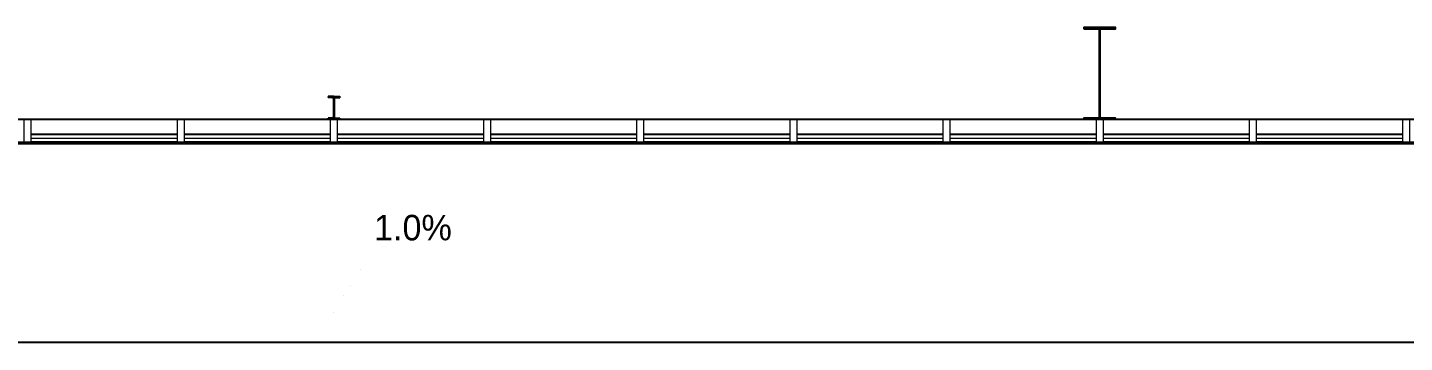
# Model space of a CAD drawing. Header units: metres. Extents: x 134472 to 303672, y 136880 to 366415.
# Drawn here: x 179697 to 190484, y 296349 to 298819 of the extents above; entities that cross this region are included whole.
import ezdxf

# ---------------------------------------------------------------- set-up
doc = ezdxf.new("R2010")
doc.units = ezdxf.units.M
doc.header["$LTSCALE"] = 2
doc.header["$MEASUREMENT"] = 0
doc.linetypes.add('Planta_2$0$CACHE', pattern=[0.375, 0.25, -0.125])
for name, color, linetype in [('0.01', 8, 'Continuous'), ('0.03M', 254, 'Continuous'), ('0.1TEN', 133, 'Planta_2$0$CACHE'), ('1', 5, 'Continuous'), ('MOJI', 7, 'Continuous')]:
    doc.layers.add(name, color=color, linetype=linetype)
doc.layers.add('0.03', color=151, linetype='Continuous', lineweight=5)
doc.layers.add('0.10', color=92, linetype='Continuous', lineweight=9)
doc.styles.add('arial', font='arial.ttf')

msp = doc.modelspace()

# ---------------------------------------------------------------- linework, layer by layer
at = {"layer": '0.01', "linetype": 'Continuous'}
for p, q in [((157846.586, 298099.317), (223846.586, 298099.317)), ((178270.586, 297919.324), (223666.586, 297919.322)), ((178270.586, 297909.324), (223656.586, 297909.322))]:
    msp.add_line(p, q, dxfattribs=at)
at = {"layer": '0.01', "flags": 128}
for points in [[(180870.586, 297979.324), (179722.586, 297979.324)], [(182070.586, 297979.324), (180922.586, 297979.324)], [(183270.586, 297979.324), (182122.586, 297979.324)], [(184470.586, 297979.324), (183322.586, 297979.324)], [(185670.586, 297979.324), (184522.586, 297979.324)], [(186870.586, 297979.324), (185722.586, 297979.324)], [(188070.586, 297979.324), (186922.586, 297979.324)], [(189270.586, 297979.324), (188122.586, 297979.324)], [(190470.586, 297979.324), (189322.586, 297979.324)], [(180870.586, 297919.324), (179722.586, 297919.324)], [(182070.586, 297919.324), (180922.586, 297919.324)], [(183270.586, 297919.324), (182122.586, 297919.324)], [(184470.586, 297919.324), (183322.586, 297919.324)], [(185670.586, 297919.324), (184522.586, 297919.324)], [(186870.586, 297919.324), (185722.586, 297919.324)], [(188070.586, 297919.324), (186922.586, 297919.324)], [(189270.586, 297919.324), (188122.586, 297919.324)], [(190470.586, 297919.324), (189322.586, 297919.324)]]:
    msp.add_lwpolyline(points, dxfattribs=at)
at = {"layer": '0.03', "flags": 128}
for points in [[(180870.586, 297949.324), (179722.586, 297949.324)], [(182070.586, 297949.324), (180922.586, 297949.324)], [(183270.586, 297949.324), (182122.586, 297949.324)], [(184470.586, 297949.324), (183322.586, 297949.324)], [(185670.586, 297949.324), (184522.586, 297949.324)], [(186870.586, 297949.324), (185722.586, 297949.324)], [(188070.586, 297949.324), (186922.586, 297949.324)], [(189270.586, 297949.324), (188122.586, 297949.324)], [(190470.586, 297949.324), (189322.586, 297949.324)]]:
    msp.add_lwpolyline(points, dxfattribs=at)
at = {"layer": '0.03M', "flags": 128}
msp.add_lwpolyline([(222096.586, 296349.317), (157696.586, 296349.317)], dxfattribs=at)
at = {"layer": '0.10'}
for points in [[(179670.586, 298099.317), (179722.586, 298099.317), (179722.586, 297919.324), (179670.586, 297919.324)], [(180870.586, 298099.317), (180922.586, 298099.317), (180922.586, 297919.324), (180870.586, 297919.324)], [(182070.586, 298099.317), (182122.586, 298099.317), (182122.586, 297919.324), (182070.586, 297919.324)], [(183270.586, 298099.317), (183322.586, 298099.317), (183322.586, 297919.324), (183270.586, 297919.324)], [(184470.586, 298099.317), (184522.586, 298099.317), (184522.586, 297919.324), (184470.586, 297919.324)], [(185670.586, 298099.317), (185722.586, 298099.317), (185722.586, 297919.324), (185670.586, 297919.324)], [(186870.586, 298099.317), (186922.586, 298099.317), (186922.586, 297919.324), (186870.586, 297919.324)], [(188070.586, 298099.317), (188122.586, 298099.317), (188122.586, 297919.324), (188070.586, 297919.324)], [(189270.586, 298099.317), (189322.586, 298099.317), (189322.586, 297919.324), (189270.586, 297919.324)], [(190470.586, 298099.317), (190522.586, 298099.317), (190522.586, 297919.324), (190470.586, 297919.324)]]:
    msp.add_lwpolyline(points, close=True, dxfattribs=at)
at = {"layer": '0.1TEN', "ltscale": 10, "const_width": 0.05}
msp.add_lwpolyline([(182065.418, 297795.446), (182065.418, 296536.683), (182323.609, 296958.604)], dxfattribs=at)
at = {"layer": '1', "color": 5, "linetype": 'Continuous', "ltscale": 2}
for p, q in [((182096.586, 298279.317), (182051.086, 298279.317)), ((182051.086, 298279.317), (182051.086, 298271.317)), ((182096.586, 298279.317), (182142.086, 298279.317)), ((182142.086, 298279.317), (182142.086, 298271.317)), ((182084.936, 298271.317), (182051.086, 298271.317)), ((182093.936, 298262.317), (182093.936, 298116.317)), ((182099.236, 298262.317), (182099.236, 298116.317)), ((182108.236, 298271.317), (182142.086, 298271.317)), ((182084.936, 298107.317), (182051.086, 298107.317)), ((182051.086, 298099.317), (182051.086, 298107.317)), ((182096.586, 298099.317), (182051.086, 298099.317)), ((182096.586, 298099.317), (182142.086, 298099.317)), ((182108.236, 298107.317), (182142.086, 298107.317)), ((182142.086, 298099.317), (182142.086, 298107.317))]:
    msp.add_line(p, q, dxfattribs=at)
at = {"layer": '1', "color": 5, "linetype": 'Continuous', "ltscale": 2410.095415}
for points in [[(187971.586, 298809.317), (188221.586, 298809.317), (188221.586, 298819.317), (187971.586, 298819.317), (187971.586, 298809.317)], [(188093.586, 298109.317), (188099.586, 298109.317), (188099.586, 298809.317), (188093.586, 298809.317), (188093.586, 298109.317)], [(187971.586, 298099.317), (188221.586, 298099.317), (188221.586, 298109.317), (187971.586, 298109.317), (187971.586, 298099.317)]]:
    msp.add_lwpolyline(points, close=True, dxfattribs=at)
at = {"layer": '1', "color": 5, "linetype": 'Continuous', "ltscale": 2}
for centre, start, end in [((182084.936, 298262.317), 0, 90), ((182108.236, 298262.317), 90, 180), ((182084.936, 298116.317), 270, 0), ((182108.236, 298116.317), 180, 270)]:
    msp.add_arc(centre, 9, start, end, dxfattribs=at)

# ---------------------------------------------------------------- texts
at = {"layer": 'MOJI', "insert": (182411.176, 297350.232), "char_height": 200, "width": 8399.9886, "attachment_point": 1, "style": 'arial'}
msp.add_mtext('{\\fMS UI Gothic|b0|i0|c128|p17;1.0%}', dxfattribs=at)

doc.saveas('drawing.dxf')
